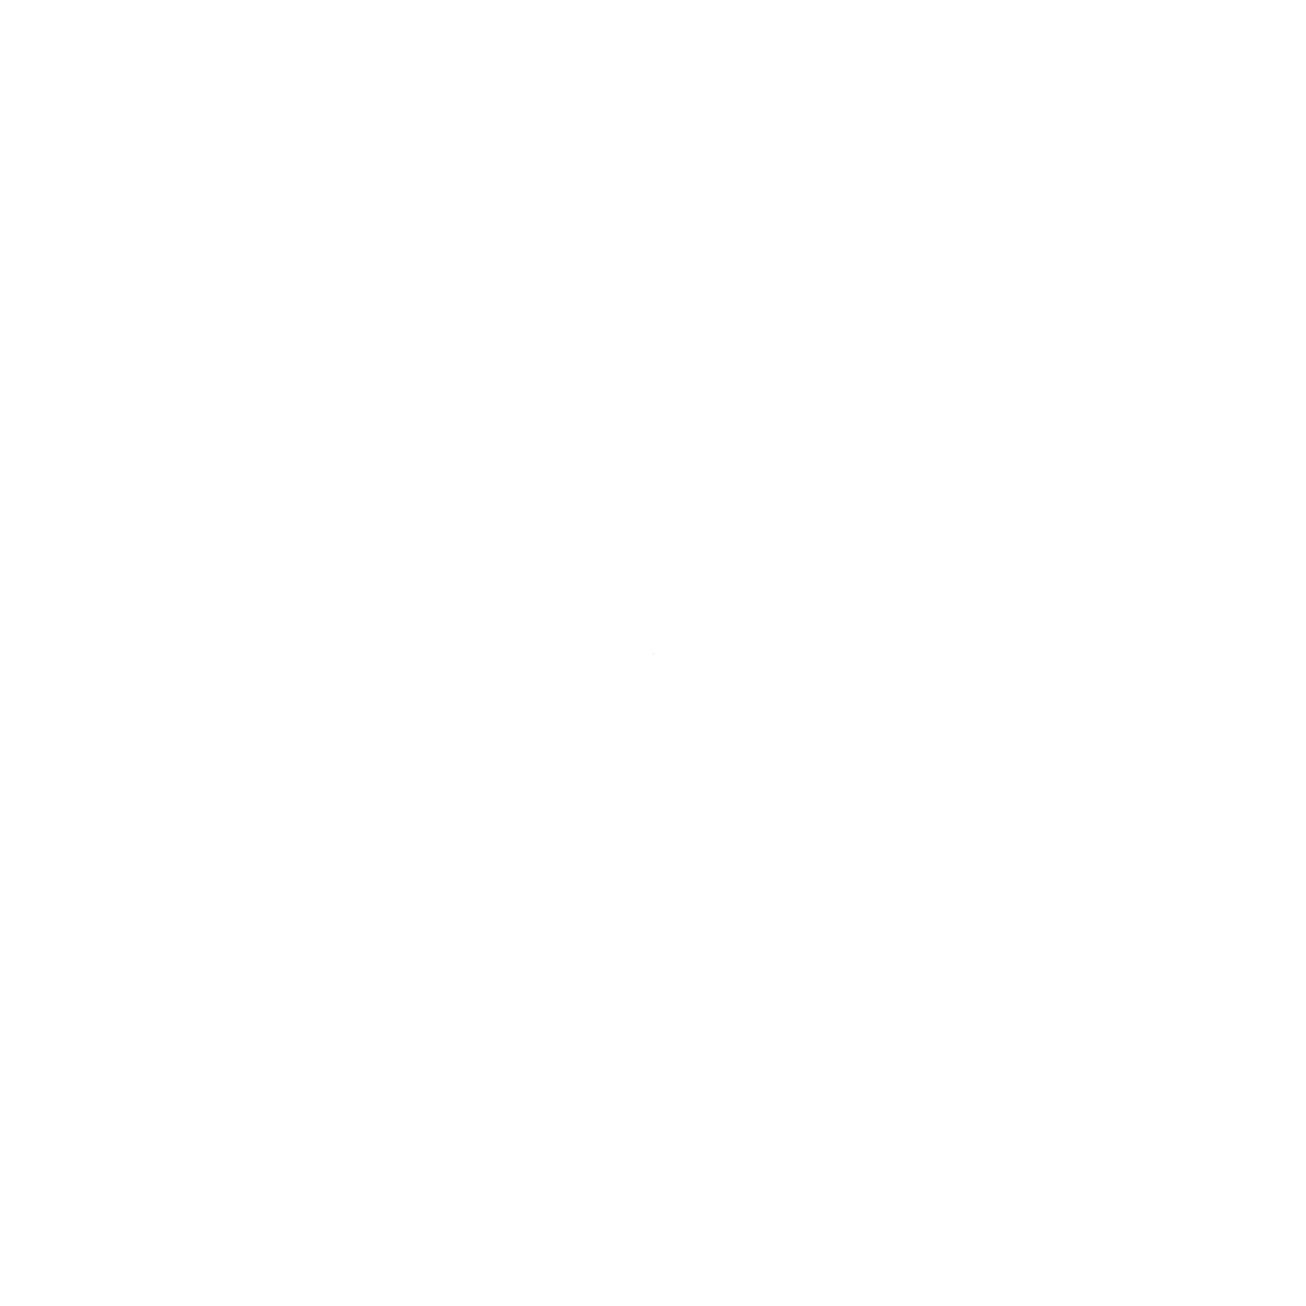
# Model space of a CAD drawing. Header units: millimetres. Extents: x 302.8307 to 302.8307, y -258.2407 to -258.2407.
import ezdxf

# ---------------------------------------------------------------- set-up
doc = ezdxf.new("R2010")
doc.units = ezdxf.units.MM
doc.layers.get('0').update_dxf_attribs({"true_color": 0xe7f0ff})
doc.layers.add('SpecPartNotFound', color=1, linetype='Continuous', true_color=0xff0000)

# ---------------------------------------------------------------- blocks, each defined once
blk = doc.blocks.new('INSTRUMENT_CP IMPERIAL Inline Instrument (VALVE)-4')
blk.add_line((302.8307, -258.2407, 3385.9736), (302.8307, -258.2407, 3385.9736))
blk.add_line((302.8307, -258.2407, 3385.9736), (302.8307, -258.2407, 3385.9736))

msp = doc.modelspace()

# ---------------------------------------------------------------- block references
at = {"layer": 'SpecPartNotFound'}
msp.add_blockref('INSTRUMENT_CP IMPERIAL Inline Instrument (VALVE)-4', (0, 0), dxfattribs=at)

doc.saveas('drawing.dxf')
